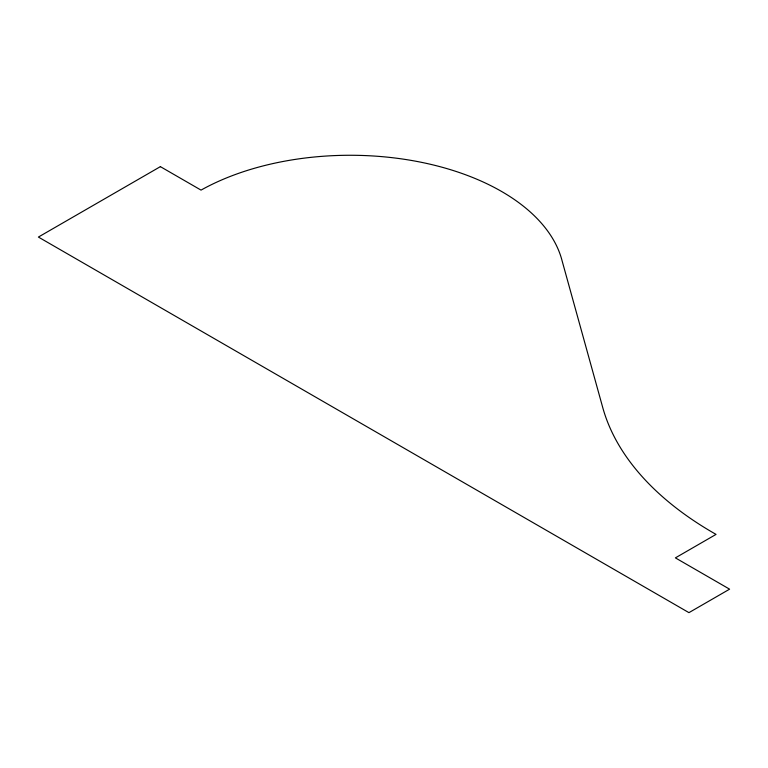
<?xml version="1.0" encoding="UTF-8"?>
<svg xmlns="http://www.w3.org/2000/svg" width="768" height="768" viewBox="0 0 768 768"><rect width="100%" height="100%" fill="white"/><g stroke="black" fill="none" stroke-linecap="round" stroke-linejoin="round"><path stroke-width="1.15" d="M160.378 166.637L38.4 237.062L688.944 612.643L729.6 589.171L675.389 557.875L716.045 534.394A395.558 228.374 0 0 1 602.592 407.002L562.138 260.947A214.31 123.734 0 0 0 419.059 161.846A214.31 123.734 0 0 0 201.034 190.109L160.378 166.637"/></g></svg>
